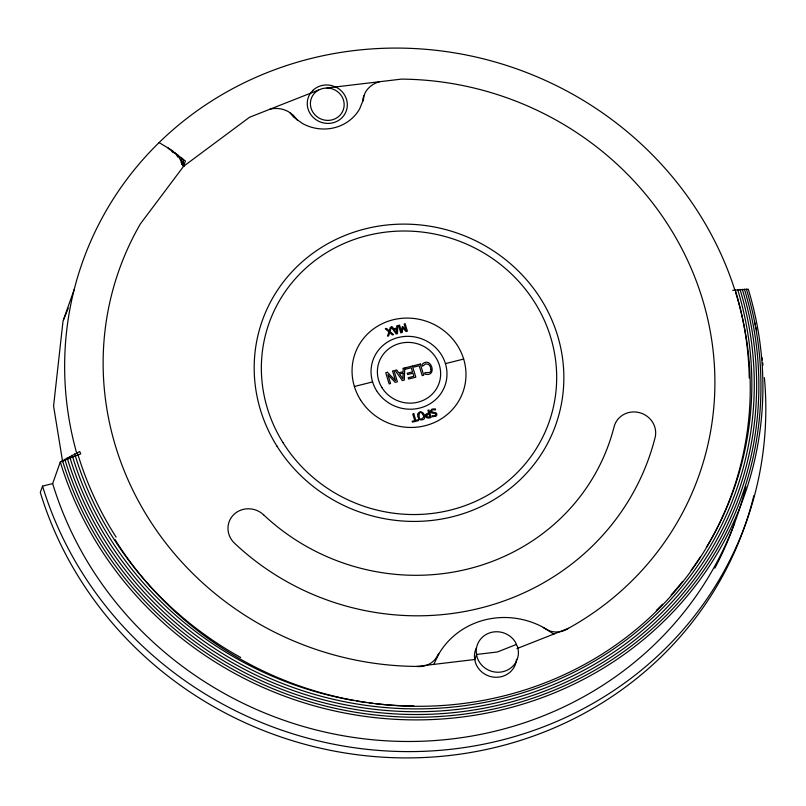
<?xml version="1.0" encoding="UTF-8"?>
<svg xmlns="http://www.w3.org/2000/svg" width="806" height="806" viewBox="0 0 806 806"><rect width="100%" height="100%" fill="white"/><g stroke="black" fill="none" stroke-linecap="round" stroke-linejoin="round"><path stroke-width="1.21" d="M362.71 101.304L363.093 97.919L365.35 92.358A24.22 22.981 19.5 0 1 379.697 81.698M363.899 95.924L363.526 99.309L359.567 109.042A42.426 40.26 19.5 0 1 302.331 123.419L293.434 116.91L290.231 113.011M391.353 327.176L390.044 331.528L393.55 334.651L392.381 334.943L389.651 332.475L388.673 335.88L387.565 336.152L388.855 331.881L385.288 328.697L386.457 328.405L389.248 330.923L390.245 327.458L392.421 326.914L393.751 328.818L396.693 328.082L396.754 325.825L397.791 325.564L397.469 333.674L396.199 333.986L391.343 327.186M74.223 289.435L63.039 320.99L53.579 406.073L62.636 461.687M745.852 486.602A360.635 342.197 19.5 0 1 406.859 741.48A360.635 342.197 19.5 0 1 52.652 483.59L42.537 486.129L40.3 492.446A371.244 352.262 19.5 0 0 404.894 757.912A371.244 352.262 19.5 0 0 753.862 495.609M52.652 483.59L60.299 462.009L79.713 451.521L80.771 453.859L60.299 462.009A360.635 342.197 19.5 0 0 505.694 708.877A360.635 342.197 19.5 0 0 748.27 289.193L732.725 290.311M63.513 319.831L68.248 308.194M433.789 664.386L438.807 653.958A78.212 74.212 19.5 0 1 543.718 627.602L553.913 634.211M438.807 653.958L438.152 654.321A21.218 20.13 19.5 0 1 427.633 664.869L425.538 665.635A21.218 20.13 19.5 0 1 416.631 666.431A307.6 291.873 19.5 0 1 140.385 223.877L183.657 166.227L249.528 117.263L322.511 88.499L401.398 79.119A307.6 291.873 19.5 0 1 702.419 299.076A307.6 291.873 19.5 0 1 568.512 628.277A21.218 20.13 19.5 0 1 560.361 631.642L558.125 631.934A21.218 20.13 19.5 0 1 549.198 630.766L543.194 627.592M516.424 644.457L497.302 651.994L476.648 654.452L474.855 659.499L416.631 666.431M516.938 648.598L568.512 628.277M354.378 386.497L372.594 381.923M445.436 363.627L463.651 359.053M159.094 142.591L170.409 149.422L185.39 161.009L183.657 166.227L182.085 164.384M168.011 147.79L169.572 149.634M297.434 120.205L293.475 115.379L288.377 111.651A24.281 23.042 19.5 0 0 270 109.193M170.409 149.422L172.746 152.394M182.096 164.253L183.657 166.227L183.375 159.739L180.846 157.533L183.657 166.227L181.491 163.215M172.847 151.175L174.287 153.18M175.305 153.029L177.874 157.089M181.088 162.167L183.657 166.227L177.773 154.984M77.094 452.75L78.011 454.765A343.195 325.654 19.5 0 0 116.114 537.169M74.515 454.02L75.28 455.712A345.945 328.264 19.5 0 0 240.722 657.505M71.976 455.309L72.6 456.7A348.635 330.813 19.5 0 0 354.207 700.605M69.487 456.629L69.981 457.707A351.235 333.281 19.5 0 0 503.78 698.157A351.235 333.281 19.5 0 0 740.029 289.404M67.069 457.959L67.432 458.755A353.753 335.669 19.5 0 0 504.334 700.918A353.753 335.669 19.5 0 0 742.276 289.243M64.722 459.309L64.954 459.823A356.161 337.956 19.5 0 0 504.838 703.638A356.161 337.956 19.5 0 0 744.401 289.153M62.465 460.659L62.576 460.911A358.458 340.132 19.5 0 0 505.291 706.288A358.458 340.132 19.5 0 0 746.396 289.132M735.535 292.246A344.726 327.095 19.5 0 1 547.637 681.805A344.726 327.095 19.5 0 1 114.936 539.426M76.872 453.778A344.726 327.095 19.5 0 1 311.166 58.445A344.726 327.095 19.5 0 1 734.79 289.888M516.545 659.318A21.218 20.13 19.5 0 1 497.695 677.242A21.218 20.13 19.5 0 1 475.288 662.129L474.432 656.88A21.218 20.13 19.5 0 1 476.487 647.692M326.863 87.985A16.966 16.1 19.5 0 1 343.285 109.848A16.966 16.1 19.5 0 1 316.758 116.517A16.966 16.1 19.5 0 1 318.481 90.091M764.38 377.601A371.244 352.262 19.5 0 1 465.455 747.384A371.244 352.262 19.5 0 1 42.537 486.129M754.829 322.783A371.244 352.262 19.5 0 1 755.454 325.231M756.058 327.689A371.244 352.262 19.5 0 1 756.653 330.148M761.932 357.532A371.244 352.262 19.5 0 1 762.305 360.04M762.657 362.549A371.244 352.262 19.5 0 1 762.99 365.058M735.243 289.938A345.945 328.264 19.5 0 1 749.237 377.984M737.692 289.636A348.635 330.813 19.5 0 1 706.439 547.284M700.434 556.835A348.635 330.813 19.5 0 1 691.095 570.336M682.611 581.408A348.635 330.813 19.5 0 1 671.136 594.959M662.532 604.198A348.635 330.813 19.5 0 1 656.326 610.424M413.78 705.996A348.635 330.813 19.5 0 1 375.314 703.648M372.825 703.356A348.635 330.813 19.5 0 1 369.088 702.882M366.599 702.54A348.635 330.813 19.5 0 1 356.685 701.029M734.659 523.003A360.635 342.197 19.5 0 1 714.831 568.19M430.525 410.929C430.001 414.778 435.522 411.836 435.794 414.747C435.472 417.286 431.039 414.183 432.419 416.752L435.834 416.239A2.569 2.438 19.5 0 0 436.751 415.171C437.97 411 431.865 413.73 431.573 410.879C431.925 408.158 436.862 411.523 435.321 408.844L431.986 409.105L430.525 410.929M403.212 368.332L403.111 371.717L398.698 372.825L396.703 369.964L395.081 370.377L402.375 380.583L404.269 380.11L404.763 367.949L403.212 368.332M396.663 328.999L396.552 332.807L394.295 329.594L396.663 328.999M403.071 373.097L402.899 378.82L399.514 373.994L403.071 373.097M423.815 416.662C416.692 426.475 418.324 403.332 423.815 416.662M430.938 369.47C431.966 375.203 422.807 370.508 424.933 374.115C437.87 377.581 431.23 355.224 421.981 364.433L422.525 366.206L425.669 363.859L428.52 364.342L430.213 366.408L430.938 369.47M417.669 414.324L417.84 416.762L419.08 418.959A3.093 2.932 19.5 0 0 420.934 419.886C429.679 420.269 421.407 406.254 417.669 414.324M402.799 327.861L402.214 332.475L400.794 332.838L398.517 325.382L399.544 325.12L401.499 331.548L402.174 326.672L402.788 326.511L406.113 330.389L404.159 323.962L405.116 323.72L407.383 331.175L405.992 331.528L402.799 327.861M426.666 415.171L427.281 416.964L429.9 416.833L428.994 413.861L426.666 415.171M425.628 414.989C424.812 418.254 429.114 418.737 431.18 417.427L428.913 409.972L427.885 410.234L428.732 413.015L426.565 413.77L425.628 414.989M312.768 90.474L309.685 94.433A20.15 19.122 19.5 0 0 317.705 120.769A20.15 19.122 19.5 0 0 344.887 113.938A20.15 19.122 19.5 0 0 336.868 87.602L331.991 85.648A20.15 19.122 19.5 0 0 312.768 90.474M387.454 372.291L385.731 372.725L389.137 383.908L390.567 383.545L387.877 374.689L395.212 382.376L397.398 381.832L393.993 370.649L392.552 371.012L395.494 380.654L387.454 372.291M412.42 366.025L405.196 367.838L405.599 369.158L411.282 367.727L412.551 371.878L407.252 373.208L407.655 374.538L412.954 373.208L413.881 376.271L408.199 377.692L408.602 379.022L415.825 377.208L412.42 366.025M420.319 364.04L413.629 365.712L414.032 367.042L419.191 365.743L422.183 375.606L423.724 375.223L420.319 364.04M413.79 413.77L412.763 414.032L414.768 420.601L412.178 421.256L412.45 422.132L418.636 420.581L418.374 419.704L415.785 420.349L413.79 413.77M517.543 646.906L515.306 642.009A21.218 20.13 19.5 0 0 491.338 632.388A21.218 20.13 19.5 0 0 476.215 651.832L477.071 657.071A21.218 20.13 19.5 0 0 503.276 671.6A21.218 20.13 19.5 0 0 517.543 646.906M276.891 446.05A155.709 147.75 19.5 0 0 544.997 448.146A155.709 147.75 19.5 0 0 405.156 224.118A155.709 147.75 19.5 0 0 276.891 446.05M263.602 514.812A212.139 201.288 19.5 0 0 614.081 426.777A21.218 20.13 19.5 0 1 639.541 412.662A21.218 20.13 19.5 0 1 655.097 437.577A254.565 241.548 19.5 0 1 234.526 543.224A21.218 20.13 19.5 0 1 233.78 514.581A21.218 20.13 19.5 0 1 263.602 514.812M283.007 442.655A148.495 140.909 19.5 0 0 538.7 444.65A148.495 140.909 19.5 0 0 405.337 231.01A148.495 140.909 19.5 0 0 283.007 442.655M360.413 399.726A57.276 54.345 19.5 0 0 459.037 400.501A57.276 54.345 19.5 0 0 407.594 318.088A57.276 54.345 19.5 0 0 360.413 399.726M382.014 387.746A31.817 30.195 19.5 0 0 436.802 388.18A31.817 30.195 19.5 0 0 408.229 342.399A31.817 30.195 19.5 0 0 382.014 387.746M376.614 390.739A38.184 36.23 19.5 0 0 442.363 391.253A38.184 36.23 19.5 0 0 408.068 336.324A38.184 36.23 19.5 0 0 376.614 390.739"/></g></svg>
